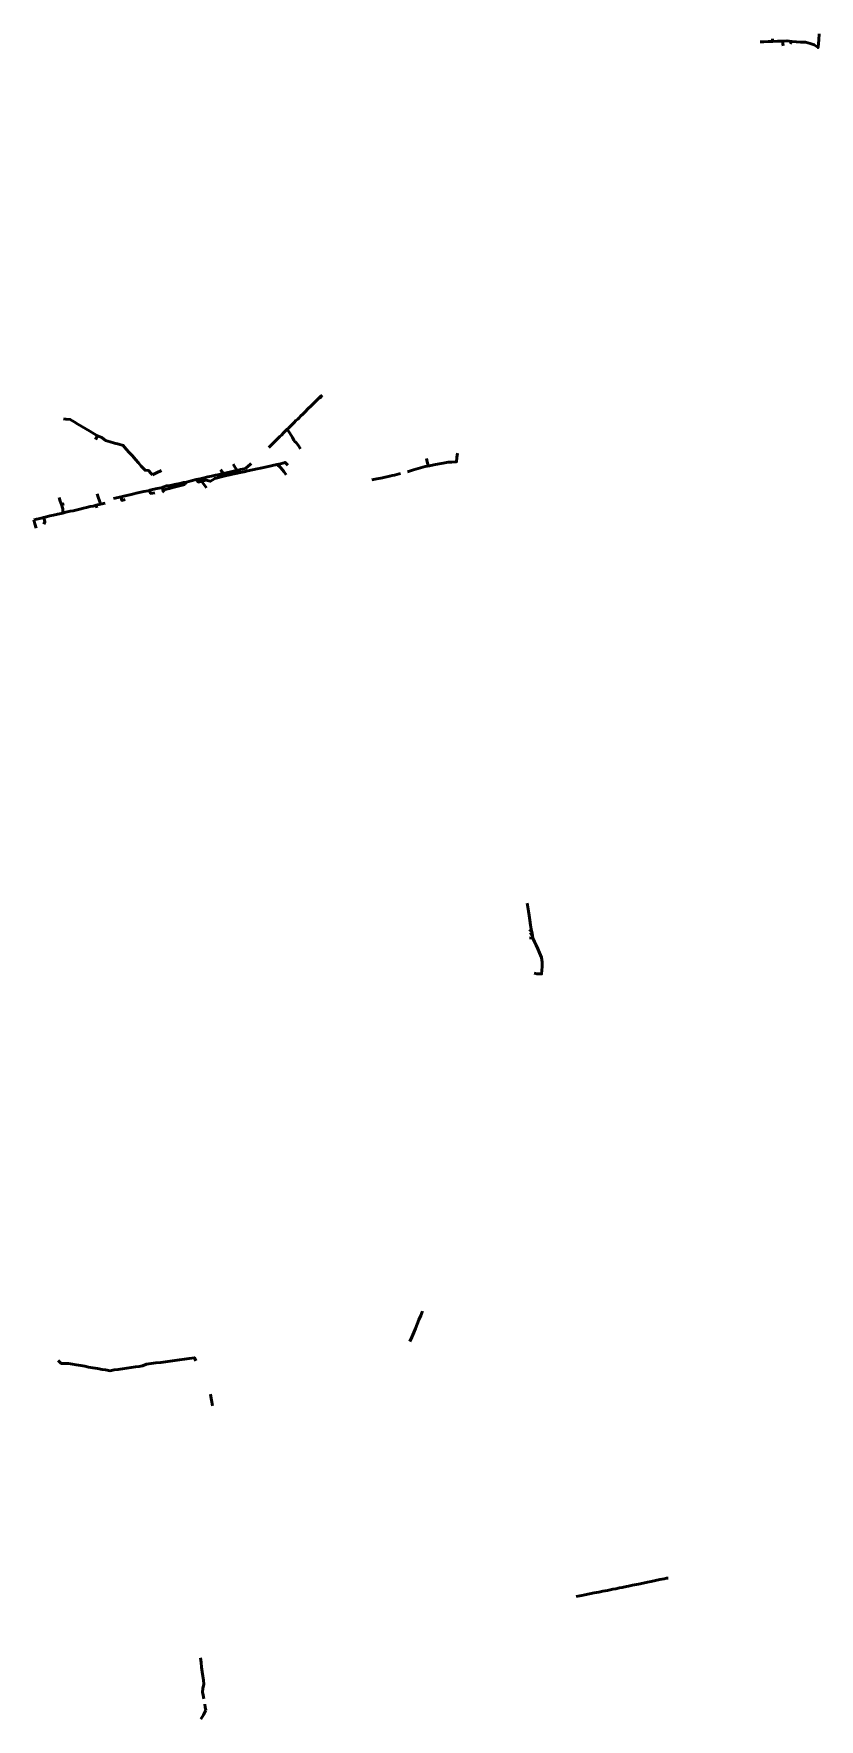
# Model space of a CAD drawing. Header units: millimetres. Extents: x 7547332 to 7555749, y 5771224 to 5789276.
import ezdxf

# ---------------------------------------------------------------- set-up
doc = ezdxf.new("R2010")
doc.units = ezdxf.units.MM
doc.layers.add('!TELE', color=30, linetype='SCARPLINE1A', lineweight=50)
doc.linetypes.add('SCARPLINE1A', pattern='A,2,[150,AAA.SHX,S=1,R=0,X=0,Y=0],1e-11', length=2)

msp = doc.modelspace()

# ---------------------------------------------------------------- linework, layer by layer
at = {"layer": '!TELE'}
for points in [[(7555115, 5789189), (7555156, 5789190), (7555201, 5789192), (7555250, 5789194), (7555300, 5789197), (7555353, 5789198), (7555402, 5789199), (7555453, 5789194), (7555503, 5789188), (7555549, 5789184), (7555601, 5789187), (7555651, 5789171), (7555695, 5789157), (7555735, 5789128), (7555740, 5789170), (7555743, 5789209), (7555749, 5789276)], [(7555353, 5789198), (7555360, 5789146)], [(7555453, 5789194), (7555435, 5789166)], [(7549851, 5784843), (7549868, 5784862), (7549889, 5784883), (7549915, 5784908), (7549936, 5784930), (7549952, 5784945), (7549969, 5784962), (7549985, 5784978), (7550013, 5785006), (7550034, 5785025), (7550047, 5785040), (7550061, 5785052), (7550078, 5785068), (7550091, 5785081), (7550109, 5785099), (7550124, 5785114), (7550142, 5785132), (7550160, 5785149), (7550175, 5785163), (7550191, 5785180), (7550220, 5785206), (7550240, 5785228), (7550269, 5785257), (7550304, 5785290), (7550337, 5785322), (7550355, 5785340), (7550374, 5785359), (7550402, 5785387), (7550423, 5785406)], [(7550402, 5785387), (7550415, 5785369)], [(7547652, 5785150), (7547676, 5785149), (7547721, 5785146), (7547764, 5785121), (7547806, 5785095), (7547848, 5785069), (7547890, 5785044), (7547932, 5785020), (7547978, 5784992), (7548016, 5784970), (7548063, 5784950), (7548102, 5784920), (7548150, 5784906), (7548198, 5784892), (7548244, 5784879), (7548292, 5784866), (7548324, 5784828), (7548356, 5784791), (7548389, 5784754), (7548421, 5784717), (7548454, 5784680), (7548484, 5784646), (7548525, 5784601), (7548563, 5784597), (7548591, 5784565), (7548606, 5784551)], [(7547994, 5784929), (7548016, 5784970)], [(7550047, 5785040), (7550075, 5784999), (7550103, 5784953), (7550120, 5784924), (7550134, 5784902), (7550140, 5784903), (7550164, 5784869), (7550190, 5784831)], [(7551335, 5784584), (7551380, 5784597), (7551402, 5784604), (7551425, 5784611), (7551477, 5784627), (7551525, 5784641), (7551573, 5784650), (7551618, 5784659), (7551675, 5784669), (7551720, 5784677), (7551772, 5784687), (7551811, 5784689), (7551863, 5784692), (7551867, 5784738), (7551871, 5784785)], [(7551541, 5784726), (7551546, 5784692), (7551557, 5784652), (7551573, 5784650)], [(7548188, 5784298), (7548269, 5784317), (7548313, 5784327), (7548360, 5784337), (7548403, 5784347), (7548431, 5784354), (7548512, 5784372), (7548558, 5784382), (7548575, 5784386), (7548605, 5784394), (7548656, 5784407), (7548696, 5784414), (7548756, 5784433), (7548778, 5784433), (7548839, 5784447), (7548896, 5784460), (7548935, 5784469), (7548969, 5784475), (7549019, 5784487), (7549073, 5784501), (7549114, 5784509), (7549157, 5784519), (7549199, 5784529), (7549236, 5784537), (7549281, 5784547), (7549304, 5784552), (7549334, 5784559), (7549362, 5784566), (7549414, 5784578), (7549485, 5784594), (7549511, 5784599), (7549549, 5784609), (7549586, 5784617), (7549606, 5784623), (7549628, 5784643), (7549650, 5784661), (7549663, 5784674)], [(7548606, 5784551), (7548647, 5784575), (7548701, 5784598)], [(7549073, 5784501), (7549099, 5784475), (7549131, 5784483), (7549177, 5784495), (7549226, 5784484), (7549250, 5784498), (7549272, 5784514), (7549302, 5784520), (7549341, 5784530), (7549369, 5784537), (7549398, 5784544), (7549434, 5784553), (7549460, 5784559), (7549478, 5784562), (7549517, 5784570), (7549547, 5784577), (7549586, 5784585), (7549625, 5784595), (7549677, 5784605), (7549726, 5784615), (7549765, 5784624), (7549811, 5784634), (7549863, 5784646), (7549904, 5784655), (7549940, 5784664), (7549975, 5784671), (7550026, 5784684), (7550054, 5784656)], [(7549362, 5784566), (7549353, 5784579), (7549332, 5784605)], [(7549511, 5784599), (7549491, 5784632), (7549470, 5784665)], [(7549940, 5784664), (7549979, 5784627), (7550010, 5784588), (7550038, 5784551)], [(7550954, 5784498), (7551007, 5784509), (7551052, 5784517), (7551069, 5784521), (7551099, 5784526), (7551147, 5784538), (7551172, 5784543), (7551198, 5784549), (7551247, 5784561), (7551263, 5784565)], [(7548575, 5784386), (7548584, 5784353), (7548631, 5784360)], [(7548729, 5784367), (7548712, 5784388), (7548755, 5784400), (7548787, 5784407), (7548835, 5784419), (7548879, 5784429), (7548909, 5784436), (7548952, 5784447)], [(7548969, 5784475), (7548952, 5784447)], [(7549131, 5784483), (7549162, 5784440), (7549182, 5784413)], [(7547332, 5784070), (7547364, 5784078), (7547397, 5784085), (7547440, 5784096), (7547468, 5784103), (7547503, 5784111), (7547545, 5784121), (7547590, 5784131), (7547643, 5784141), (7547677, 5784152), (7547721, 5784161), (7547753, 5784167), (7547825, 5784184), (7547867, 5784195), (7547899, 5784203), (7547936, 5784211), (7547968, 5784218), (7548000, 5784226), (7548048, 5784236), (7548099, 5784248)], [(7547605, 5784308), (7547617, 5784271), (7547629, 5784233), (7547644, 5784188), (7547643, 5784141)], [(7547629, 5784233), (7547657, 5784242)], [(7548000, 5784226), (7548009, 5784198)], [(7548012, 5784348), (7548024, 5784312), (7548036, 5784275), (7548048, 5784236)], [(7548269, 5784317), (7548275, 5784277), (7548312, 5784286)], [(7547332, 5784070), (7547345, 5784026), (7547358, 5783982)], [(7547440, 5784096), (7547452, 5784048), (7547439, 5784024)], [(7552619, 5779964), (7552626, 5779923), (7552633, 5779878), (7552640, 5779832), (7552648, 5779781), (7552656, 5779730), (7552663, 5779686), (7552671, 5779639), (7552679, 5779588), (7552697, 5779550), (7552714, 5779513), (7552732, 5779474), (7552751, 5779432), (7552773, 5779383), (7552781, 5779333), (7552779, 5779287), (7552776, 5779245), (7552774, 5779207), (7552725, 5779206), (7552693, 5779216)], [(7552645, 5779661), (7552663, 5779686)], [(7552643, 5779594), (7552679, 5779588)], [(7552646, 5779628), (7552671, 5779639)], [(7551363, 5775271), (7551382, 5775317), (7551403, 5775366), (7551422, 5775411), (7551440, 5775456), (7551459, 5775502), (7551479, 5775549), (7551498, 5775594)], [(7547595, 5775066), (7547627, 5775035), (7547664, 5775035), (7547703, 5775036), (7547746, 5775028), (7547788, 5775020), (7547835, 5775013), (7547880, 5775006), (7547919, 5774996), (7547966, 5774989), (7548015, 5774980), (7548065, 5774971), (7548102, 5774966), (7548150, 5774957), (7548195, 5774965), (7548237, 5774970), (7548259, 5774973), (7548282, 5774976), (7548375, 5774991), (7548423, 5774998), (7548463, 5775004), (7548497, 5775009), (7548541, 5775027), (7548591, 5775034), (7548641, 5775040), (7548693, 5775047), (7548743, 5775054), (7548795, 5775060), (7548845, 5775068), (7548893, 5775074), (7548946, 5775082), (7548999, 5775089), (7549053, 5775097), (7549069, 5775063)], [(7549225, 5774705), (7549233, 5774661), (7549239, 5774624), (7549246, 5774582)], [(7553144, 5772538), (7553184, 5772546), (7553205, 5772550), (7553236, 5772557), (7553286, 5772567), (7553336, 5772577), (7553385, 5772587), (7553430, 5772595), (7553480, 5772605), (7553536, 5772616), (7553570, 5772623), (7553607, 5772631), (7553638, 5772637), (7553682, 5772646), (7553705, 5772651), (7553749, 5772660), (7553811, 5772673), (7553860, 5772683), (7553909, 5772693), (7553948, 5772701), (7553995, 5772710), (7554042, 5772720), (7554088, 5772728), (7554113, 5772734), (7554130, 5772735)], [(7549118, 5771881), (7549125, 5771832), (7549131, 5771783), (7549137, 5771734), (7549144, 5771685), (7549150, 5771642), (7549155, 5771600), (7549144, 5771554), (7549142, 5771516), (7549147, 5771484), (7549154, 5771445)], [(7549164, 5771386), (7549169, 5771355), (7549175, 5771321)], [(7549123, 5771224), (7549150, 5771272), (7549175, 5771321)]]:
    msp.add_lwpolyline(points, dxfattribs=at)
at = {"layer": '!TELE', "elevation": 187}
msp.add_lwpolyline([(7555248, 5789223), (7555250, 5789194)], dxfattribs=at)

doc.saveas('drawing.dxf')
